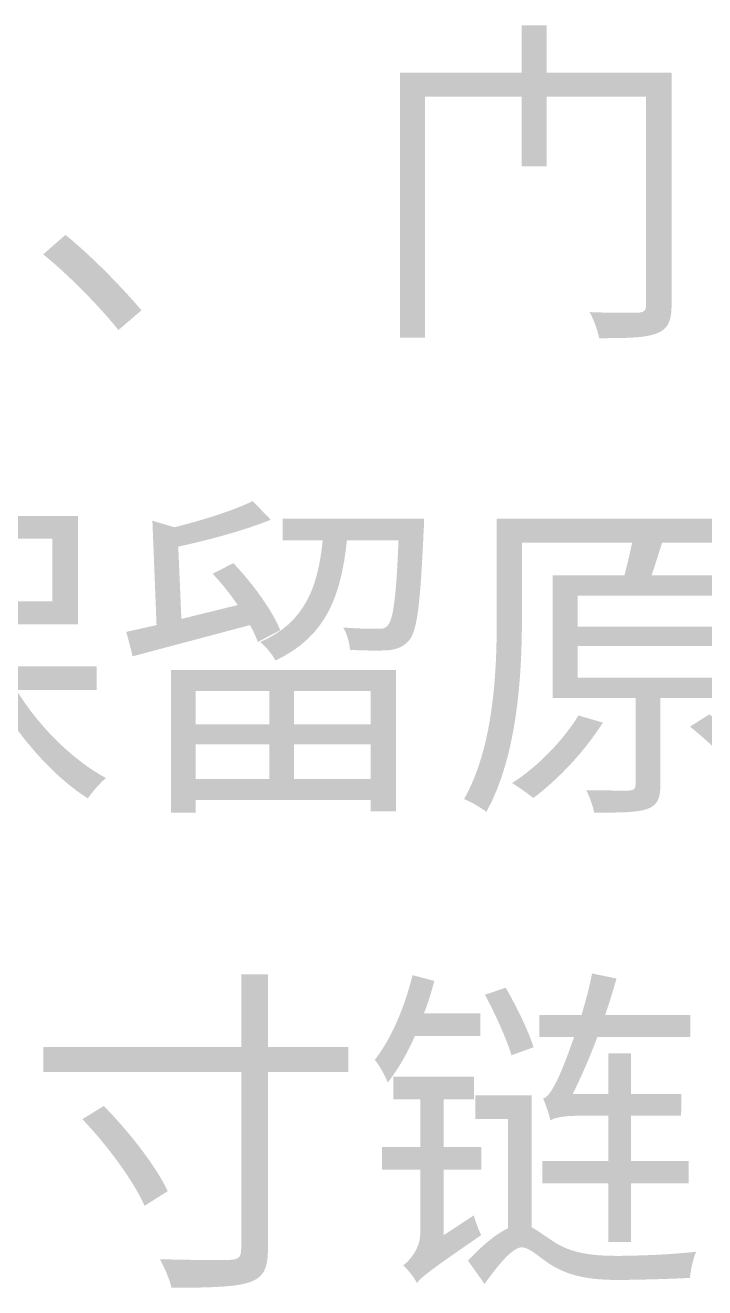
# Model space of a CAD drawing. Header units: millimetres. Extents: x -4600 to 229000, y -4300 to 19460.
# Drawn here: x 20014 to 20587, y 13772 to 14836 of the extents above; entities that cross this region are included whole.
import ezdxf

# ---------------------------------------------------------------- set-up
doc = ezdxf.new("R2010")
doc.units = ezdxf.units.MM
doc.header["$LTSCALE"] = 100
doc.layers.add('A-NOTE', color=7, linetype='Continuous', lineweight=18)

# ---------------------------------------------------------------- blocks, each defined once
blk = doc.blocks.new('A01_SHEET')
at = {"layer": 'A-NOTE'}
h = blk.add_hatch(color=256, dxfattribs=at)
edge = h.paths.add_edge_path()
edge.add_line((20432.6, 14835.9), (20432.6, 14796.1))
edge.add_line((20432.6, 14796.1), (20330.1, 14796.1))
edge.add_line((20330.1, 14796.1), (20330.1, 14572.4))
edge.add_line((20330.1, 14572.4), (20351.3, 14572.4))
edge.add_line((20351.3, 14572.4), (20351.3, 14775.8))
edge.add_line((20351.3, 14775.8), (20432.6, 14775.8))
edge.add_line((20432.6, 14775.8), (20432.6, 14717))
edge.add_line((20432.6, 14717), (20453.8, 14717))
edge.add_line((20453.8, 14717), (20453.8, 14775.8))
edge.add_line((20453.8, 14775.8), (20537.5, 14775.8))
edge.add_line((20537.5, 14775.8), (20537.5, 14600.2))
edge.add_spline(control_points=[(20537.5, 14600.2), (20537.5, 14595.3), (20535.8, 14593.9), (20530.6, 14593.6)], knot_values=[0, 0, 0, 0, 1, 1, 1, 1], degree=3, periodic=0)
edge.add_spline(control_points=[(20530.6, 14593.6), (20525.5, 14593.6), (20507.7, 14593.3), (20489.9, 14594.1)], knot_values=[0, 0, 0, 0, 1, 1, 1, 1], degree=3, periodic=0)
edge.add_spline(control_points=[(20489.9, 14594.1), (20493.4, 14588.1), (20496.8, 14578.1), (20498, 14572.1)], knot_values=[0, 0, 0, 0, 1, 1, 1, 1], degree=3, periodic=0)
edge.add_spline(control_points=[(20498, 14572.1), (20521.5, 14572.1), (20537.2, 14572.4), (20546.4, 14576.1)], knot_values=[0, 0, 0, 0, 1, 1, 1, 1], degree=3, periodic=0)
edge.add_spline(control_points=[(20546.4, 14576.1), (20555.6, 14579.5), (20559, 14586.1), (20559, 14599.9)], knot_values=[0, 0, 0, 0, 1, 1, 1, 1], degree=3, periodic=0)
edge.add_line((20559, 14599.9), (20559, 14796.1))
edge.add_line((20559, 14796.1), (20453.8, 14796.1))
edge.add_line((20453.8, 14796.1), (20453.8, 14835.9))
edge.add_line((20453.8, 14835.9), (20432.6, 14835.9))
h = blk.add_hatch(color=256, dxfattribs=at)
edge = h.paths.add_edge_path()
edge.add_line((20092.9, 14579), (20112.3, 14595.6))
edge.add_spline(control_points=[(20112.3, 14595.6), (20094.6, 14616.5), (20068.8, 14642.6), (20048.2, 14659.2)], knot_values=[0, 0, 0, 0, 1, 1, 1, 1], degree=3, periodic=0)
edge.add_line((20048.2, 14659.2), (20029.5, 14642.8))
edge.add_spline(control_points=[(20029.5, 14642.8), (20049.9, 14626.2), (20074.5, 14601.6), (20092.9, 14579)], knot_values=[0, 0, 0, 0, 1, 1, 1, 1], degree=3, periodic=0)
h = blk.add_hatch(color=256, dxfattribs=at)
edge = h.paths.add_edge_path()
edge.add_spline(control_points=[(20172.2, 14373.5), (20179.7, 14365.8), (20186.8, 14356.6), (20193.4, 14347.1)], knot_values=[0, 0, 0, 0, 1, 1, 1, 1], degree=3, periodic=0)
edge.add_line((20193.4, 14347.1), (20145.9, 14335.4))
edge.add_line((20145.9, 14335.4), (20143.3, 14396.4))
edge.add_spline(control_points=[(20143.3, 14396.4), (20169.9, 14402.1), (20199.4, 14410.2), (20221.2, 14419)], knot_values=[0, 0, 0, 0, 1, 1, 1, 1], degree=3, periodic=0)
edge.add_line((20221.2, 14419), (20206, 14434.8))
edge.add_spline(control_points=[(20206, 14434.8), (20190.6, 14427.1), (20164.5, 14418.8), (20140.1, 14412.7)], knot_values=[0, 0, 0, 0, 1, 1, 1, 1], degree=3, periodic=0)
edge.add_line((20140.1, 14412.7), (20121.5, 14418.2))
edge.add_line((20121.5, 14418.2), (20125, 14330.2))
edge.add_line((20125, 14330.2), (20099.5, 14324.5))
edge.add_line((20099.5, 14324.5), (20104.9, 14303.9))
edge.add_line((20104.9, 14303.9), (20203.7, 14330.2))
edge.add_spline(control_points=[(20203.7, 14330.2), (20206.6, 14325.1), (20208.9, 14320.2), (20210.3, 14315.9)], knot_values=[0, 0, 0, 0, 1, 1, 1, 1], degree=3, periodic=0)
edge.add_line((20210.3, 14315.9), (20229.2, 14325.9))
edge.add_spline(control_points=[(20229.2, 14325.9), (20222.6, 14342.5), (20205.7, 14365.8), (20189.7, 14382.4)], knot_values=[0, 0, 0, 0, 1, 1, 1, 1], degree=3, periodic=0)
edge.add_line((20189.7, 14382.4), (20172.2, 14373.5))
h = blk.add_hatch(color=256, dxfattribs=at)
edge = h.paths.add_edge_path()
edge.add_line((19910.1, 14422.2), (19910.1, 14330.8))
edge.add_line((19910.1, 14330.8), (19972.5, 14330.8))
edge.add_line((19972.5, 14330.8), (19972.5, 14295.3))
edge.add_line((19972.5, 14295.3), (19888.9, 14295.3))
edge.add_line((19888.9, 14295.3), (19888.9, 14275.5))
edge.add_line((19888.9, 14275.5), (19959.9, 14275.5))
edge.add_spline(control_points=[(19959.9, 14275.5), (19940.5, 14245.1), (19910.1, 14216.2), (19880.6, 14201.6)], knot_values=[0, 0, 0, 0, 1, 1, 1, 1], degree=3, periodic=0)
edge.add_spline(control_points=[(19880.6, 14201.6), (19885.4, 14197.6), (19892, 14189.8), (19895.5, 14184.7)], knot_values=[0, 0, 0, 0, 1, 1, 1, 1], degree=3, periodic=0)
edge.add_spline(control_points=[(19895.5, 14184.7), (19923.5, 14201), (19952.5, 14229.7), (19972.5, 14261.5)], knot_values=[0, 0, 0, 0, 1, 1, 1, 1], degree=3, periodic=0)
edge.add_line((19972.5, 14261.5), (19972.5, 14172.1))
edge.add_line((19972.5, 14172.1), (19994, 14172.1))
edge.add_line((19994, 14172.1), (19994, 14262.3))
edge.add_spline(control_points=[(19994, 14262.3), (20013.2, 14230.8), (20040.7, 14200.7), (20067.1, 14184.1)], knot_values=[0, 0, 0, 0, 1, 1, 1, 1], degree=3, periodic=0)
edge.add_spline(control_points=[(20067.1, 14184.1), (20070.8, 14189.6), (20077.4, 14197), (20082.3, 14201.3)], knot_values=[0, 0, 0, 0, 1, 1, 1, 1], degree=3, periodic=0)
edge.add_spline(control_points=[(20082.3, 14201.3), (20054.5, 14216.2), (20025.3, 14245.1), (20006.9, 14275.5)], knot_values=[0, 0, 0, 0, 1, 1, 1, 1], degree=3, periodic=0)
edge.add_line((20006.9, 14275.5), (20074.5, 14275.5))
edge.add_line((20074.5, 14275.5), (20074.5, 14295.3))
edge.add_line((20074.5, 14295.3), (19994, 14295.3))
edge.add_line((19994, 14295.3), (19994, 14330.8))
edge.add_line((19994, 14330.8), (20058.8, 14330.8))
edge.add_line((20058.8, 14330.8), (20058.8, 14422.2))
edge.add_line((20058.8, 14422.2), (19910.1, 14422.2))
h.paths.add_polyline_path([(19930.7, 14403), (20037.3, 14403), (20037.3, 14350.3), (19930.7, 14350.3), (19930.7, 14403)], flags=0)
h = blk.add_hatch(color=256, dxfattribs=at)
edge = h.paths.add_edge_path()
edge.add_line((20231.2, 14419.9), (20231.2, 14401.6))
edge.add_line((20231.2, 14401.6), (20265, 14401.6))
edge.add_spline(control_points=[(20265, 14401.6), (20261, 14362.6), (20250.4, 14332.5), (20212.3, 14315.9)], knot_values=[0, 0, 0, 0, 1, 1, 1, 1], degree=3, periodic=0)
edge.add_spline(control_points=[(20212.3, 14315.9), (20216.9, 14312.5), (20222.6, 14305.3), (20225.2, 14300.4)], knot_values=[0, 0, 0, 0, 1, 1, 1, 1], degree=3, periodic=0)
edge.add_spline(control_points=[(20225.2, 14300.4), (20268.2, 14320.5), (20280.5, 14355.4), (20285.4, 14401.6)], knot_values=[0, 0, 0, 0, 1, 1, 1, 1], degree=3, periodic=0)
edge.add_line((20285.4, 14401.6), (20328.9, 14401.6))
edge.add_spline(control_points=[(20328.9, 14401.6), (20326.9, 14353.1), (20324.4, 14334.8), (20319.8, 14329.9)], knot_values=[0, 0, 0, 0, 1, 1, 1, 1], degree=3, periodic=0)
edge.add_spline(control_points=[(20319.8, 14329.9), (20317.8, 14327.4), (20315.2, 14326.8), (20310.9, 14327.1)], knot_values=[0, 0, 0, 0, 1, 1, 1, 1], degree=3, periodic=0)
edge.add_spline(control_points=[(20310.9, 14327.1), (20306.3, 14327.1), (20294.8, 14327.1), (20282.2, 14328.2)], knot_values=[0, 0, 0, 0, 1, 1, 1, 1], degree=3, periodic=0)
edge.add_spline(control_points=[(20282.2, 14328.2), (20285.4, 14323.1), (20287.7, 14315.3), (20288, 14309.3)], knot_values=[0, 0, 0, 0, 1, 1, 1, 1], degree=3, periodic=0)
edge.add_spline(control_points=[(20288, 14309.3), (20300.9, 14308.7), (20313.5, 14308.5), (20320.3, 14309)], knot_values=[0, 0, 0, 0, 1, 1, 1, 1], degree=3, periodic=0)
edge.add_spline(control_points=[(20320.3, 14309), (20328.1, 14309.9), (20332.9, 14311.9), (20337.8, 14317.3)], knot_values=[0, 0, 0, 0, 1, 1, 1, 1], degree=3, periodic=0)
edge.add_spline(control_points=[(20337.8, 14317.3), (20344.7, 14325.4), (20347.3, 14348.3), (20350.1, 14410.7)], knot_values=[0, 0, 0, 0, 1, 1, 1, 1], degree=3, periodic=0)
edge.add_spline(control_points=[(20350.1, 14410.7), (20350.4, 14413.6), (20350.4, 14419.9), (20350.4, 14419.9)], knot_values=[0, 0, 0, 0, 1, 1, 1, 1], degree=3, periodic=0)
edge.add_line((20350.4, 14419.9), (20231.2, 14419.9))
h = blk.add_hatch(color=256, dxfattribs=at)
edge = h.paths.add_edge_path()
edge.add_line((20458.7, 14372.1), (20458.7, 14268.6))
edge.add_line((20458.7, 14268.6), (20528.6, 14268.6))
edge.add_line((20528.6, 14268.6), (20528.6, 14195.6))
edge.add_spline(control_points=[(20528.6, 14195.6), (20528.6, 14192.1), (20527.5, 14191), (20523.2, 14190.7)], knot_values=[0, 0, 0, 0, 1, 1, 1, 1], degree=3, periodic=0)
edge.add_spline(control_points=[(20523.2, 14190.7), (20518.9, 14190.7), (20504, 14190.7), (20487.1, 14191)], knot_values=[0, 0, 0, 0, 1, 1, 1, 1], degree=3, periodic=0)
edge.add_spline(control_points=[(20487.1, 14191), (20489.9, 14185.5), (20492.8, 14177.5), (20493.7, 14172.1)], knot_values=[0, 0, 0, 0, 1, 1, 1, 1], degree=3, periodic=0)
edge.add_spline(control_points=[(20493.7, 14172.1), (20516, 14172.1), (20530.1, 14172.1), (20538.6, 14175.2), (20547.2, 14178.4), (20549.5, 14184.1), (20549.5, 14195.3)], knot_values=[0, 0, 0, 0, 1, 1, 1, 2, 2, 2, 2], degree=3, periodic=0)
edge.add_line((20549.5, 14195.3), (20549.5, 14268.6))
edge.add_line((20549.5, 14268.6), (20620.9, 14268.6))
edge.add_line((20620.9, 14268.6), (20620.9, 14372.1))
edge.add_line((20620.9, 14372.1), (20542.1, 14372.1))
edge.add_spline(control_points=[(20542.1, 14372.1), (20545, 14380.6), (20548.1, 14390.4), (20551, 14399.8)], knot_values=[0, 0, 0, 0, 1, 1, 1, 1], degree=3, periodic=0)
edge.add_line((20551, 14399.8), (20644.4, 14399.8))
edge.add_line((20644.4, 14399.8), (20644.4, 14419.9))
edge.add_line((20644.4, 14419.9), (20411.7, 14419.9))
edge.add_line((20411.7, 14419.9), (20411.7, 14336.8))
edge.add_spline(control_points=[(20411.7, 14336.8), (20411.7, 14291.8), (20409.4, 14228.5), (20384.2, 14183.5)], knot_values=[0, 0, 0, 0, 1, 1, 1, 1], degree=3, periodic=0)
edge.add_spline(control_points=[(20384.2, 14183.5), (20389.4, 14181.5), (20398.8, 14176.1), (20402.9, 14172.7)], knot_values=[0, 0, 0, 0, 1, 1, 1, 1], degree=3, periodic=0)
edge.add_spline(control_points=[(20402.9, 14172.7), (20429.2, 14219.6), (20432.9, 14289.3), (20432.9, 14336.8)], knot_values=[0, 0, 0, 0, 1, 1, 1, 1], degree=3, periodic=0)
edge.add_line((20432.9, 14336.8), (20432.9, 14399.8))
edge.add_line((20432.9, 14399.8), (20525.8, 14399.8))
edge.add_spline(control_points=[(20525.8, 14399.8), (20524, 14391.5), (20521.7, 14380.9), (20519.2, 14372.1)], knot_values=[0, 0, 0, 0, 1, 1, 1, 1], degree=3, periodic=0)
edge.add_line((20519.2, 14372.1), (20458.7, 14372.1))
edge = h.paths.add_edge_path(flags=0)
edge.add_spline(control_points=[(20480.5, 14254), (20467.3, 14232.5), (20446.1, 14210.8), (20424.6, 14197)], knot_values=[0, 0, 0, 0, 1, 1, 1, 1], degree=3, periodic=0)
edge.add_spline(control_points=[(20424.6, 14197), (20429.8, 14193.9), (20438.4, 14187.8), (20442.4, 14184.4)], knot_values=[0, 0, 0, 0, 1, 1, 1, 1], degree=3, periodic=0)
edge.add_spline(control_points=[(20442.4, 14184.4), (20463.3, 14199.9), (20485.9, 14223.9), (20501.1, 14248)], knot_values=[0, 0, 0, 0, 1, 1, 1, 1], degree=3, periodic=0)
edge.add_line((20501.1, 14248), (20480.5, 14254))
edge = h.paths.add_edge_path(flags=0)
edge.add_spline(control_points=[(20574.5, 14244.6), (20595.9, 14227.4), (20620.9, 14202.4), (20631.8, 14185.5)], knot_values=[0, 0, 0, 0, 1, 1, 1, 1], degree=3, periodic=0)
edge.add_line((20631.8, 14185.5), (20649.5, 14197.3))
edge.add_spline(control_points=[(20649.5, 14197.3), (20637.8, 14214.5), (20612.6, 14238.3), (20590.8, 14254.9)], knot_values=[0, 0, 0, 0, 1, 1, 1, 1], degree=3, periodic=0)
edge.add_line((20590.8, 14254.9), (20574.5, 14244.6))
h.paths.add_polyline_path([(20479.9, 14312.5), (20599.1, 14312.5), (20599.1, 14285.8), (20479.9, 14285.8), (20479.9, 14312.5)], flags=0)
h.paths.add_polyline_path([(20479.9, 14354.9), (20599.1, 14354.9), (20599.1, 14328.8), (20479.9, 14328.8), (20479.9, 14354.9)], flags=0)
h = blk.add_hatch(color=256, dxfattribs=at)
h.paths.add_polyline_path([(20137.3, 14292.4), (20137.3, 14172.1), (20157.9, 14172.1), (20157.9, 14182.7), (20305.4, 14182.7), (20305.4, 14173.2), (20326.9, 14173.2), (20326.9, 14292.4), (20137.3, 14292.4)])
h.paths.add_polyline_path([(20305.4, 14229.7), (20305.4, 14200.4), (20240.7, 14200.4), (20240.7, 14229.7), (20305.4, 14229.7)], flags=0)
h.paths.add_polyline_path([(20305.4, 14246.6), (20240.7, 14246.6), (20240.7, 14274.6), (20305.4, 14274.6), (20305.4, 14246.6)], flags=0)
h.paths.add_polyline_path([(20157.9, 14229.7), (20220.1, 14229.7), (20220.1, 14200.4), (20157.9, 14200.4), (20157.9, 14229.7)], flags=0)
h.paths.add_polyline_path([(20157.9, 14246.6), (20157.9, 14274.6), (20220.1, 14274.6), (20220.1, 14246.6), (20157.9, 14246.6)], flags=0)
h = blk.add_hatch(color=256, dxfattribs=at)
edge = h.paths.add_edge_path()
edge.add_line((20196.3, 14035.7), (20196.3, 13974.6))
edge.add_line((20196.3, 13974.6), (20029.5, 13974.6))
edge.add_line((20029.5, 13974.6), (20029.5, 13953.4))
edge.add_line((20029.5, 13953.4), (20196.3, 13953.4))
edge.add_line((20196.3, 13953.4), (20196.3, 13804.2))
edge.add_spline(control_points=[(20196.3, 13804.2), (20196.3, 13797.3), (20194, 13795.3), (20187.1, 13795)], knot_values=[0, 0, 0, 0, 1, 1, 1, 1], degree=3, periodic=0)
edge.add_spline(control_points=[(20187.1, 13795), (20179.4, 13795), (20154.5, 13794.7), (20127.8, 13795.6)], knot_values=[0, 0, 0, 0, 1, 1, 1, 1], degree=3, periodic=0)
edge.add_spline(control_points=[(20127.8, 13795.6), (20131.5, 13789), (20136.1, 13778.4), (20137.6, 13771.5)], knot_values=[0, 0, 0, 0, 1, 1, 1, 1], degree=3, periodic=0)
edge.add_spline(control_points=[(20137.6, 13771.5), (20168.5, 13771.5), (20190.6, 13772.1), (20202.3, 13775.8), (20214.3, 13779.5), (20218.9, 13786.4), (20218.9, 13804.2)], knot_values=[0, 0, 0, 0, 1, 1, 1, 2, 2, 2, 2], degree=3, periodic=0)
edge.add_line((20218.9, 13804.2), (20218.9, 13953.4))
edge.add_line((20218.9, 13953.4), (20286.5, 13953.4))
edge.add_line((20286.5, 13953.4), (20286.5, 13974.6))
edge.add_line((20286.5, 13974.6), (20218.9, 13974.6))
edge.add_line((20218.9, 13974.6), (20218.9, 14035.7))
edge.add_line((20218.9, 14035.7), (20196.3, 14035.7))
edge = h.paths.add_edge_path(flags=0)
edge.add_spline(control_points=[(20062.5, 13913.6), (20083.7, 13891.5), (20106, 13860.9), (20114.9, 13840.6)], knot_values=[0, 0, 0, 0, 1, 1, 1, 1], degree=3, periodic=0)
edge.add_line((20114.9, 13840.6), (20134.4, 13852.9))
edge.add_spline(control_points=[(20134.4, 13852.9), (20125, 13873.5), (20101.7, 13903.3), (20080.5, 13924.8)], knot_values=[0, 0, 0, 0, 1, 1, 1, 1], degree=3, periodic=0)
edge.add_line((20080.5, 13924.8), (20062.5, 13913.6))
h = blk.add_hatch(color=256, dxfattribs=at)
edge = h.paths.add_edge_path()
edge.add_spline(control_points=[(20340.7, 14035.1), (20334.1, 14008.2), (20322.9, 13981.5), (20308.9, 13963.7)], knot_values=[0, 0, 0, 0, 1, 1, 1, 1], degree=3, periodic=0)
edge.add_spline(control_points=[(20308.9, 13963.7), (20312.6, 13959.2), (20318.3, 13949.1), (20319.8, 13944.5)], knot_values=[0, 0, 0, 0, 1, 1, 1, 1], degree=3, periodic=0)
edge.add_spline(control_points=[(20319.8, 13944.5), (20328.4, 13955.4), (20336.1, 13968.9), (20342.7, 13983.8)], knot_values=[0, 0, 0, 0, 1, 1, 1, 1], degree=3, periodic=0)
edge.add_line((20342.7, 13983.8), (20397.7, 13983.8))
edge.add_line((20397.7, 13983.8), (20397.7, 14003))
edge.add_line((20397.7, 14003), (20350.4, 14003))
edge.add_spline(control_points=[(20350.4, 14003), (20353.9, 14011.9), (20356.7, 14021), (20359, 14030.2)], knot_values=[0, 0, 0, 0, 1, 1, 1, 1], degree=3, periodic=0)
edge.add_line((20359, 14030.2), (20340.7, 14035.1))
h = blk.add_hatch(color=256, dxfattribs=at)
edge = h.paths.add_edge_path()
edge.add_line((20441, 13933.7), (20393.7, 13933.7))
edge.add_line((20393.7, 13933.7), (20393.7, 13913.9))
edge.add_line((20393.7, 13913.9), (20421.2, 13913.9))
edge.add_line((20421.2, 13913.9), (20421.2, 13821.6))
edge.add_spline(control_points=[(20421.2, 13821.6), (20410.6, 13816.8), (20398.8, 13806.5), (20387.4, 13794.4)], knot_values=[0, 0, 0, 0, 1, 1, 1, 1], degree=3, periodic=0)
edge.add_line((20387.4, 13794.4), (20401.4, 13774.7))
edge.add_spline(control_points=[(20401.4, 13774.7), (20412.6, 13790.4), (20424.9, 13805.6), (20432.9, 13805.6), (20438.7, 13805.6), (20446.4, 13798.2), (20456.1, 13791.6)], knot_values=[0, 0, 0, 0, 1, 1, 1, 2, 2, 2, 2], degree=3, periodic=0)
edge.add_spline(control_points=[(20456.1, 13791.6), (20471.3, 13781.8), (20488.8, 13778.1), (20512.9, 13778.1), (20530.1, 13778.1), (20559.3, 13779), (20574.5, 13779.8)], knot_values=[0, 0, 0, 0, 1, 1, 1, 2, 2, 2, 2], degree=3, periodic=0)
edge.add_spline(control_points=[(20574.5, 13779.8), (20574.7, 13785.8), (20577.3, 13796.1), (20579.6, 13801.9)], knot_values=[0, 0, 0, 0, 1, 1, 1, 1], degree=3, periodic=0)
edge.add_spline(control_points=[(20579.6, 13801.9), (20560.7, 13799.6), (20531.2, 13798.4), (20513.2, 13798.4), (20490.8, 13798.4), (20473.9, 13801), (20459.9, 13810.2), (20451.8, 13815.3), (20446.1, 13819.9), (20441, 13822.5)], knot_values=[0, 0, 0, 0, 1, 1, 1, 2, 2, 2, 3, 3, 3, 3], degree=3, periodic=0)
edge.add_line((20441, 13822.5), (20441, 13933.7))
edge = h.paths.add_edge_path(flags=0)
edge.add_line((20450.1, 13878.4), (20450.1, 13859.5))
edge.add_line((20450.1, 13859.5), (20505.7, 13859.5))
edge.add_line((20505.7, 13859.5), (20505.7, 13810.2))
edge.add_line((20505.7, 13810.2), (20524.9, 13810.2))
edge.add_line((20524.9, 13810.2), (20524.9, 13859.5))
edge.add_line((20524.9, 13859.5), (20573.3, 13859.5))
edge.add_line((20573.3, 13859.5), (20573.3, 13878.4))
edge.add_line((20573.3, 13878.4), (20524.9, 13878.4))
edge.add_line((20524.9, 13878.4), (20524.9, 13916.5))
edge.add_line((20524.9, 13916.5), (20567, 13916.5))
edge.add_line((20567, 13916.5), (20567.3, 13934.8))
edge.add_line((20567.3, 13934.8), (20524.9, 13934.8))
edge.add_line((20524.9, 13934.8), (20524.9, 13969.2))
edge.add_line((20524.9, 13969.2), (20505.7, 13969.2))
edge.add_line((20505.7, 13969.2), (20505.7, 13934.8))
edge.add_line((20505.7, 13934.8), (20475.6, 13934.8))
edge.add_spline(control_points=[(20475.6, 13934.8), (20482.8, 13949.1), (20489.9, 13965.5), (20496.5, 13982.9)], knot_values=[0, 0, 0, 0, 1, 1, 1, 1], degree=3, periodic=0)
edge.add_line((20496.5, 13982.9), (20574.7, 13982.9))
edge.add_line((20574.7, 13982.9), (20574.7, 14001.6))
edge.add_line((20574.7, 14001.6), (20503.1, 14001.6))
edge.add_spline(control_points=[(20503.1, 14001.6), (20506.6, 14011.9), (20509.7, 14022.2), (20512.6, 14032.2)], knot_values=[0, 0, 0, 0, 1, 1, 1, 1], degree=3, periodic=0)
edge.add_line((20512.6, 14032.2), (20492, 14036.5))
edge.add_spline(control_points=[(20492, 14036.5), (20489.7, 14024.8), (20486.5, 14012.7), (20483.1, 14001.6)], knot_values=[0, 0, 0, 0, 1, 1, 1, 1], degree=3, periodic=0)
edge.add_line((20483.1, 14001.6), (20447.5, 14001.6))
edge.add_line((20447.5, 14001.6), (20447.5, 13982.9))
edge.add_line((20447.5, 13982.9), (20476.8, 13982.9))
edge.add_spline(control_points=[(20476.8, 13982.9), (20471.6, 13967.5), (20466.5, 13955.2), (20464.2, 13950)], knot_values=[0, 0, 0, 0, 1, 1, 1, 1], degree=3, periodic=0)
edge.add_spline(control_points=[(20464.2, 13950), (20459.3, 13939.7), (20455.3, 13932.2), (20450.7, 13931.1)], knot_values=[0, 0, 0, 0, 1, 1, 1, 1], degree=3, periodic=0)
edge.add_spline(control_points=[(20450.7, 13931.1), (20453, 13925.9), (20456.1, 13916.5), (20457, 13912.5)], knot_values=[0, 0, 0, 0, 1, 1, 1, 1], degree=3, periodic=0)
edge.add_spline(control_points=[(20457, 13912.5), (20459.6, 13914.8), (20468.5, 13916.5), (20479.3, 13916.5)], knot_values=[0, 0, 0, 0, 1, 1, 1, 1], degree=3, periodic=0)
edge.add_line((20479.3, 13916.5), (20505.7, 13916.5))
edge.add_line((20505.7, 13916.5), (20505.7, 13878.4))
edge.add_line((20505.7, 13878.4), (20450.1, 13878.4))
h = blk.add_hatch(color=256, dxfattribs=at)
edge = h.paths.add_edge_path()
edge.add_spline(control_points=[(20401.7, 14018.5), (20410.3, 14002.7), (20420, 13981.2), (20424.1, 13967.5)], knot_values=[0, 0, 0, 0, 1, 1, 1, 1], degree=3, periodic=0)
edge.add_line((20424.1, 13967.5), (20442.7, 13974.3))
edge.add_spline(control_points=[(20442.7, 13974.3), (20438.4, 13988.1), (20428.3, 14008.7), (20419.2, 14024.5)], knot_values=[0, 0, 0, 0, 1, 1, 1, 1], degree=3, periodic=0)
edge.add_line((20419.2, 14024.5), (20401.7, 14018.5))
h = blk.add_hatch(color=256, dxfattribs=at)
edge = h.paths.add_edge_path()
edge.add_line((20314.9, 13890.1), (20314.9, 13871.2))
edge.add_line((20314.9, 13871.2), (20347.3, 13871.2))
edge.add_line((20347.3, 13871.2), (20347.3, 13817.9))
edge.add_spline(control_points=[(20347.3, 13817.9), (20347.3, 13804.2), (20338.1, 13794.4), (20332.9, 13790.4)], knot_values=[0, 0, 0, 0, 1, 1, 1, 1], degree=3, periodic=0)
edge.add_spline(control_points=[(20332.9, 13790.4), (20336.7, 13787), (20342.4, 13779.8), (20344.4, 13775.5)], knot_values=[0, 0, 0, 0, 1, 1, 1, 1], degree=3, periodic=0)
edge.add_spline(control_points=[(20344.4, 13775.5), (20348.4, 13780.7), (20355.3, 13786.1), (20398.6, 13815.9)], knot_values=[0, 0, 0, 0, 1, 1, 1, 1], degree=3, periodic=0)
edge.add_spline(control_points=[(20398.6, 13815.9), (20396.5, 13819.9), (20393.7, 13827.4), (20392.3, 13832.5)], knot_values=[0, 0, 0, 0, 1, 1, 1, 1], degree=3, periodic=0)
edge.add_line((20392.3, 13832.5), (20367, 13815.9))
edge.add_line((20367, 13815.9), (20367, 13871.2))
edge.add_line((20367, 13871.2), (20398.8, 13871.2))
edge.add_line((20398.8, 13871.2), (20398.8, 13890.1))
edge.add_line((20398.8, 13890.1), (20367, 13890.1))
edge.add_line((20367, 13890.1), (20367, 13930.5))
edge.add_line((20367, 13930.5), (20392.5, 13930.5))
edge.add_line((20392.5, 13930.5), (20392.5, 13949.4))
edge.add_line((20392.5, 13949.4), (20324.6, 13949.4))
edge.add_line((20324.6, 13949.4), (20324.6, 13930.5))
edge.add_line((20324.6, 13930.5), (20347.3, 13930.5))
edge.add_line((20347.3, 13930.5), (20347.3, 13890.1))
edge.add_line((20347.3, 13890.1), (20314.9, 13890.1))

msp = doc.modelspace()

# ---------------------------------------------------------------- block references
msp.add_blockref('A01_SHEET', (0, 0))

doc.saveas('drawing.dxf')
